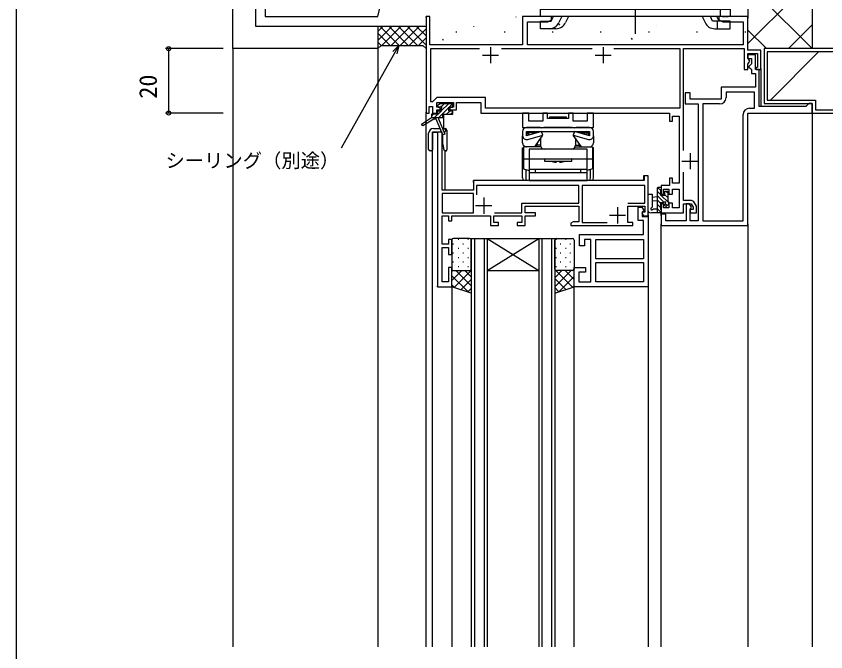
# Model space of a CAD drawing. Units: millimetres, scale not verified. Extents: x -437 to 438, y -344 to 341.
# Drawn here: x -436.8 to -185.3, y -24.5 to 173.1 of the extents above; entities that cross this region are included whole.
import ezdxf
from ezdxf.enums import TextEntityAlignment as Align

# ---------------------------------------------------------------- set-up
doc = ezdxf.new("R2010")
doc.units = ezdxf.units.MM
doc.header["$LTSCALE"] = 2
for name, color, linetype in [('0-2_YKK_11', 7, 'Continuous'), ('0-4_YKK_12', 2, 'Continuous'), ('0-5_YKK_13', 4, 'Continuous'), ('0-7_YKK_D', 6, 'Continuous'), ('0-8_YKK_ZWAK', 7, 'Continuous'), ('0-9_YSS_K', 3, 'Continuous')]:
    doc.layers.add(name, color=color, linetype=linetype)
doc.styles.add('ＭＳ ゴシック', font='')
doc.styles.get('ＭＳ ゴシック').set_extended_font_data('MS Gothic')

msp = doc.modelspace()

# ---------------------------------------------------------------- linework, layer by layer
at = {"layer": '0-2_YKK_11'}
for p, q in [((-289.451, 163.513), (-289.451, 158.513)), ((-254.451, 163.513), (-254.451, 158.513)), ((-291.951, 161.013), (-286.951, 161.013)), ((-286.068, 163.013), (-257.833, 163.013)), ((-256.951, 161.013), (-251.951, 161.013)), ((-218.251, 145.813), (-223.451, 145.813)), ((-227.451, 130.513), (-227.451, 125.513)), ((-229.951, 128.013), (-224.951, 128.013)), ((-291.551, 116.713), (-291.551, 111.713)), ((-294.051, 114.213), (-289.051, 114.213)), ((-249.951, 113.713), (-249.951, 108.713)), ((-252.451, 111.213), (-247.451, 111.213))]:
    msp.add_line(p, q, dxfattribs=at)
for points in [[(-308.251, 173.013), (-309.451, 173.013), (-309.451, 143.013), (-308.451, 143.013), (-308.451, 145.013), (-307.451, 145.013), (-307.451, 143.013), (-306.151, 143.013), (-306.151, 144.013), (-305.051, 144.013), (-305.051, 144.813), (-306.151, 144.813), (-306.151, 146.313), (-300.951, 146.313), (-300.951, 144.813), (-302.051, 144.813), (-302.051, 144.013), (-299.951, 144.013), (-299.951, 146.313), (-292.451, 146.313), (-292.451, 143.013), (-233.851, 143.013), (-233.851, 140.513), (-232.851, 140.513), (-232.851, 142.013), (-230.851, 142.013), (-230.851, 121.213), (-232.851, 121.213), (-232.851, 122.713), (-233.851, 122.713), (-233.851, 120.513), (-236.451, 120.513), (-236.451, 117.813), (-235.651, 117.813), (-235.651, 119.313), (-234.051, 119.313), (-234.051, 117.813), (-232.851, 117.813), (-232.851, 119.313), (-230.851, 119.313)], [(-229.451, 131.396), (-229.451, 163.013), (-210.651, 163.013), (-210.651, 156.513), (-209.451, 156.513), (-209.451, 158.194), (-208.891, 159.163), (-209.151, 159.613), (-209.451, 159.913), (-209.451, 161.513), (-206.451, 161.513), (-206.451, 157.275), (-206.991, 156.963), (-206.87, 156.513), (-205.451, 156.513), (-205.451, 162.513), (-209.451, 162.513), (-209.451, 173.013), (-215.493, 173.013), (-215.676, 172.893), (-216.226, 172.893), (-216.409, 173.013), (-216.493, 173.013), (-216.676, 172.893), (-217.226, 172.893), (-217.409, 173.013), (-218.451, 173.013), (-218.451, 172.013), (-217.238, 171.313), (-210.951, 171.313), (-210.951, 164.213), (-277.951, 164.213), (-277.951, 171.313), (-271.663, 171.313), (-270.451, 172.013), (-270.451, 173.013), (-279.451, 173.013), (-279.451, 164.213), (-308.251, 164.213), (-308.251, 173.013)], [(-251.068, 163.013), (-230.651, 163.013), (-230.651, 144.513), (-290.951, 144.513), (-290.951, 147.813), (-306.151, 147.813), (-307.151, 146.813), (-307.451, 146.513), (-307.951, 146.513), (-307.951, 163.013), (-292.833, 163.013)], [(-224.951, 145.813), (-224.951, 109.513), (-227.451, 109.513), (-227.451, 113.018), (-227.201, 113.313), (-226.991, 113.759), (-227.6, 114.813), (-228.651, 114.813), (-228.651, 109.513), (-234.951, 109.513), (-234.951, 111.513), (-236.451, 111.513), (-236.451, 108.013), (-209.451, 108.013), (-209.451, 143.013), (-189.451, 143.013), (-189.451, 146.013), (-190.451, 146.013), (-190.951, 145.513), (-191.451, 145.013), (-205.951, 145.013), (-205.951, 156.513), (-207.151, 156.513), (-207.151, 161.113), (-209.451, 161.113), (-209.451, 159.913), (-208.351, 159.913), (-208.351, 158.313), (-208.651, 158.013), (-209.151, 157.513), (-209.151, 157.313), (-208.651, 156.813), (-208.351, 156.513), (-208.351, 155.313), (-207.151, 155.313), (-207.151, 151.013), (-217.751, 151.013), (-217.751, 147.313), (-227.451, 147.313), (-227.451, 149.313)], [(-227.451, 149.313), (-228.951, 149.313), (-228.951, 145.813), (-224.951, 145.813)], [(-208.951, 144.513), (-207.451, 144.513), (-207.451, 149.513), (-216.251, 149.513), (-216.251, 147.813)], [(-223.451, 145.813), (-223.451, 109.513), (-210.951, 109.513), (-210.951, 142.513)], [(-241.651, 122.013), (-294.751, 122.013), (-294.751, 119.013), (-304.451, 119.013), (-304.451, 137.013), (-305.951, 137.013), (-305.951, 89.013), (-301.451, 89.013), (-301.451, 95.013), (-302.451, 95.013), (-302.451, 90.513), (-304.451, 90.513), (-304.451, 101.213), (-302.451, 101.213), (-302.451, 99.013), (-301.451, 99.013), (-301.451, 103.713), (-302.451, 103.713), (-302.451, 102.213), (-304.451, 102.213), (-304.451, 111.013), (-302.451, 111.013), (-302.451, 109.513), (-301.451, 109.513), (-301.451, 111.013), (-289.451, 111.013), (-289.451, 108.013), (-286.951, 108.013), (-286.951, 109.013), (-288.451, 109.013), (-288.451, 111.013), (-279.651, 111.013), (-279.651, 109.013), (-281.151, 109.013), (-281.151, 108.013), (-278.651, 108.013), (-278.651, 111.013), (-275.451, 111.013), (-275.451, 112.013), (-278.651, 112.013)], [(-278.651, 112.013), (-278.651, 114.013), (-261.951, 114.013), (-261.951, 109.213), (-263.758, 109.213), (-264.451, 108.813), (-264.451, 108.013), (-245.251, 108.013), (-245.251, 109.013), (-246.751, 109.013), (-246.751, 114.013), (-241.451, 114.013), (-241.451, 112.213), (-242.178, 112.213), (-242.374, 111.873), (-241.878, 111.013), (-240.451, 111.013), (-240.451, 123.513), (-241.651, 123.513), (-241.651, 122.013)], [(-227.356, 115.813), (-229.451, 115.813), (-229.451, 124.631)], [(-288.215, 112.013), (-279.651, 112.013), (-279.651, 115.013), (-261.951, 115.013), (-261.951, 120.513), (-293.751, 120.513), (-293.751, 117.55)], [(-246.751, 115.013), (-241.451, 115.013), (-241.451, 120.513), (-260.951, 120.513), (-260.951, 109.013), (-253.237, 109.013)], [(-230.851, 119.313), (-230.851, 113.513), (-232.851, 113.513), (-232.851, 115.013), (-234.051, 115.013), (-234.051, 113.513), (-235.651, 113.513), (-235.651, 114.813), (-236.451, 114.813), (-236.451, 112.013), (-229.451, 112.013), (-229.451, 114.813), (-227.067, 114.813), (-226.451, 113.745), (-226.451, 113.013), (-227.451, 113.013), (-227.451, 112.013), (-225.451, 112.013), (-225.451, 114.013), (-226.057, 115.063)]]:
    msp.add_lwpolyline(points, dxfattribs=at)
for points in [[(-294.751, 118.013), (-304.451, 118.013), (-304.451, 112.013), (-294.751, 112.013)], [(-240.451, 89.013), (-263.451, 89.013), (-263.451, 95.013), (-259.951, 95.013), (-259.951, 93.513), (-261.951, 93.513), (-261.951, 90.513), (-258.251, 90.513), (-258.251, 103.713), (-260.251, 103.713), (-260.251, 101.713), (-261.751, 101.713), (-261.751, 105.213), (-241.951, 105.213), (-241.951, 109.613), (-243.551, 109.613), (-243.551, 113.713), (-242.404, 113.713), (-241.741, 112.566), (-242.351, 112.213), (-242.351, 110.813), (-240.451, 110.813)], [(-241.951, 97.713), (-256.751, 97.713), (-256.751, 103.713), (-241.951, 103.713)], [(-241.951, 90.513), (-256.751, 90.513), (-256.751, 96.513), (-241.951, 96.513)]]:
    msp.add_lwpolyline(points, close=True, dxfattribs=at)
for centre, radius, start, end in [((-218.251, 147.813), 2, 270.00001, 359.99999), ((-208.951, 142.513), 2, 90.00001, 179.99999), ((-227.356, 114.313), 1.5, 29.99999, 90.00001)]:
    msp.add_arc(centre, radius, start, end, dxfattribs=at)
at = {"layer": '0-4_YKK_12'}
for p, q in [((-205.451, 156.813), (-205.451, 145.013)), ((-309.451, -22.987), (-309.451, 143.313)), ((-303.951, 138.213), (-303.951, 142.613)), ((-274.05, 138.513), (-278.251, 138.513)), ((-264.05, 138.513), (-272.852, 138.513)), ((-258.651, 138.513), (-262.852, 138.513)), ((-307.451, 137.013), (-305.651, 137.013)), ((-307.451, -22.987), (-307.451, 137.013)), ((-304.554, 137.013), (-304.751, 137.013)), ((-279.451, 137.313), (-279.451, 135.943)), ((-279.451, 133.713), (-279.451, 135.943)), ((-278.101, 137.171), (-278.101, 136.098)), ((-275.302, 136.813), (-277.501, 136.813)), ((-275.701, 132.513), (-273.201, 136.174)), ((-273.901, 137.313), (-273.901, 137.22)), ((-261.201, 132.513), (-263.701, 136.174)), ((-263.001, 137.313), (-263.001, 137.22)), ((-261.599, 136.813), (-259.401, 136.813)), ((-258.801, 136.098), (-258.801, 137.171)), ((-257.451, 135.943), (-257.451, 137.313)), ((-257.451, 135.943), (-257.451, 133.713)), ((-303.651, 131.213), (-303.651, 119.013)), ((-277.451, 128.713), (-279.151, 128.713)), ((-277.451, 128.813), (-259.451, 128.813)), ((-257.751, 128.713), (-259.451, 128.713)), ((-269.001, 127.713), (-268.701, 128.013)), ((-268.201, 128.013), (-267.901, 127.713)), ((-278.501, 125.439), (-278.501, 122.813)), ((-277.451, 124.513), (-259.451, 124.513)), ((-275.451, 124.513), (-275.451, 125.513)), ((-261.451, 125.513), (-261.451, 124.513)), ((-258.401, 122.813), (-258.401, 125.439)), ((-294.251, 122.013), (-294.751, 122.013)), ((-294.751, 121.513), (-294.751, 122.013)), ((-240.251, 112.013), (-240.451, 112.013)), ((-240.451, 111.313), (-240.451, 110.313)), ((-236.751, 112.013), (-236.451, 112.013)), ((-236.451, 111.013), (-236.451, 112.013)), ((-236.451, -22.987), (-236.451, 108.513)), ((-209.451, 108.513), (-209.451, -22.987)), ((-236.451, 108.013), (-235.951, 108.013)), ((-209.951, 108.013), (-209.451, 108.013)), ((-295.451, 104.013), (-295.451, -22.987)), ((-294.451, 104.013), (-294.451, -22.987)), ((-291.451, 104.013), (-291.451, -22.987)), ((-290.451, 104.013), (-290.451, -22.987)), ((-290.451, 94.013), (-274.451, 104.013)), ((-290.451, 104.013), (-274.451, 94.013)), ((-274.451, 104.013), (-274.451, -22.987)), ((-273.451, 104.013), (-273.451, -22.987)), ((-270.451, 104.013), (-270.451, -22.987)), ((-290.451, 94.013), (-274.451, 94.013)), ((-305.951, 89.013), (-305.951, 89.313)), ((-305.951, 89.013), (-305.651, 89.013)), ((-263.451, -22.987), (-263.451, 89.513)), ((-240.451, 89.513), (-240.451, -22.987))]:
    msp.add_line(p, q, dxfattribs=at)
for points in [[(-309.451, 172.713), (-309.451, 173.013), (-309.151, 173.013)], [(-189.951, 143.013), (-189.451, 143.013), (-189.451, -22.987)], [(-277.875, 134.804), (-273.201, 136.174), (-273.577, 137.313), (-278.251, 135.959), (-278.251, 137.313), (-258.651, 137.313), (-258.651, 135.959), (-263.325, 137.313), (-263.701, 136.174), (-259.027, 134.804)], [(-278.001, 136.062), (-278.001, 136.613), (-277.301, 137.313)], [(-277.501, 136.191), (-277.501, 136.813), (-277.796, 137.108)], [(-258.901, 136.062), (-258.901, 136.613), (-259.601, 137.313)], [(-259.401, 136.176), (-259.401, 136.813), (-259.106, 137.108)], [(-274.951, 133.612), (-274.951, 133.013), (-275.451, 132.513), (-275.451, 132.879)], [(-273.901, 135.149), (-273.901, 133.013), (-274.951, 133.013)], [(-263.001, 135.149), (-263.001, 133.013), (-261.951, 133.013)], [(-261.951, 133.612), (-261.951, 133.013), (-261.451, 132.513), (-261.451, 132.879)], [(-279.451, 122.813), (-279.451, 132.213), (-279.151, 132.213)], [(-273.792, 132.513), (-279.151, 132.513), (-279.151, 125.613), (-277.451, 125.158)], [(-263.11, 132.513), (-257.751, 132.513), (-257.751, 125.613), (-259.451, 125.158)], [(-257.451, 122.813), (-257.451, 132.213), (-257.751, 132.213)], [(-272.501, 128.813), (-272.701, 128.613), (-272.701, 128.013), (-264.201, 128.013), (-264.201, 128.613), (-264.401, 128.813)], [(-277.451, 125.513), (-277.451, 122.013), (-259.451, 122.013), (-259.451, 125.513)], [(-241.351, 123.513), (-241.951, 123.513), (-241.951, 122.013)], [(-240.451, 123.213), (-240.451, 123.513), (-240.751, 123.513)], [(-295.451, 104.013), (-269.451, 104.013), (-269.451, -22.987)], [(-301.951, 89.013), (-301.451, 89.013), (-301.451, -22.987)]]:
    msp.add_lwpolyline(points, dxfattribs=at)
for points in [[(-279.451, 138.513), (-257.451, 138.513), (-257.451, 143.013), (-259.381, 143.013), (-259.381, 140.443), (-263.701, 140.443), (-263.701, 143.013), (-265.201, 143.013), (-265.201, 141.313), (-271.701, 141.313), (-271.701, 143.013), (-273.201, 143.013), (-273.201, 140.443), (-277.521, 140.443), (-277.521, 143.013), (-279.451, 143.013)], [(-265.951, 141.313), (-270.951, 141.313), (-270.951, 141.813), (-265.951, 141.813)], [(-277.451, 125.513), (-259.451, 125.513), (-259.451, 131.813), (-277.451, 131.813)]]:
    msp.add_lwpolyline(points, close=True, dxfattribs=at)
for centre, radius, start, end in [((-278.251, 137.313), 1.2, 90, 179.99998), ((-273.451, 141.043), 2.6, 256.67462, 283.32536), ((-263.451, 141.043), 2.6, 256.67462, 283.32536), ((-258.651, 137.313), 1.2, 0, 90), ((-278.251, 135.943), 1.2, 179.99998, 288.2568), ((-258.651, 135.943), 1.2, 251.74318, 0), ((-278.251, 133.713), 1.2, 179.99998, 270.00002), ((-258.651, 133.713), 1.2, 270.00002, 0), ((-272.701, 133.013), 1.2, 179.99998, 270.00002), ((-264.201, 133.013), 1.2, 270.00002, 0), ((-268.451, 135.516), 7.823, 253.55533, 265.96393), ((-268.451, 135.516), 7.823, 274.03605, 286.44465), ((-277.451, 122.813), 2, 179.99998, 203.57817), ((-276.501, 122.813), 2, 179.99998, 203.57817), ((-260.401, 122.813), 2, 336.42181, 0), ((-259.451, 122.813), 2, 336.42181, 0)]:
    msp.add_arc(centre, radius, start, end, dxfattribs=at)
at = {"layer": '0-5_YKK_13'}
for p, q in [((-244.451, 187.094), (-244.451, 167.642)), ((-218.126, 175.313), (-218.126, 173.013)), ((-267.29, 173.013), (-268.195, 171.102)), ((-265.245, 173.013), (-266.128, 171.119)), ((-223.657, 173.013), (-222.773, 171.119)), ((-218.357, 171.513), (-219.067, 173.013)), ((-219.008, 171.513), (-219.008, 169.213)), ((-269.119, 169.213), (-271.657, 169.213)), ((-302.489, 145.913), (-304.751, 143.652)), ((-303.836, 145.913), (-304.693, 145.057)), ((-304.789, 143.613), (-306.789, 141.613)), ((-302.351, 144.705), (-305.442, 141.613)), ((-302.095, 143.613), (-303.095, 142.613)), ((-301.234, 145.821), (-302.242, 144.813)), ((-307.136, 142.613), (-307.751, 141.999)), ((-301.151, 143.211), (-301.748, 142.613)), ((-308.651, 131.713), (-308.651, 136.713)), ((-304.576, 137.064), (-307.451, 137.013)), ((-307.151, 138.213), (-305.078, 138.213)), ((-304.353, 138.213), (-303.951, 138.213)), ((-304.251, 133.213), (-304.251, 136.317)), ((-303.951, 138.213), (-303.551, 138.213)), ((-303.903, 137.075), (-303.746, 137.078)), ((-303.451, 137.713), (-303.451, 137.378)), ((-303.051, 137.713), (-303.051, 132.213)), ((-307.751, 131.213), (-308.151, 131.213)), ((-304.251, 133.213), (-304.001, 132.213)), ((-303.051, 132.213), (-303.051, 131.513)), ((-237.651, 119.613), (-237.651, 112.013)), ((-236.651, 117.665), (-237.651, 118.665)), ((-236.51, 118.871), (-237.508, 119.869)), ((-234.157, 117.865), (-235.001, 118.709)), ((-234.451, 118.713), (-234.151, 118.413)), ((-235.518, 115.185), (-237.651, 117.318)), ((-236.651, 114.971), (-237.651, 115.971)), ((-234.151, 115.165), (-236.499, 117.513)), ((-234.351, 116.712), (-235.251, 117.612)), ((-236.651, 113.624), (-237.651, 114.624)), ((-236.509, 112.135), (-237.651, 113.277)), ((-236.651, 115.113), (-236.651, 113.113)), ((-234.586, 114.253), (-235.18, 114.847)), ((-234.351, 115.613), (-234.151, 115.413)), ((-301.451, 103.513), (-301.451, 94.513)), ((-295.951, 104.013), (-300.951, 104.013)), ((-299.481, 103.783), (-299.281, 103.783)), ((-296.451, 103.783), (-296.251, 103.783)), ((-295.451, 94.513), (-295.451, 103.513)), ((-269.451, 94.513), (-269.451, 103.513)), ((-269.181, 103.783), (-268.981, 103.783)), ((-268.951, 104.013), (-263.951, 104.013)), ((-266.151, 103.783), (-265.951, 103.783)), ((-263.451, 103.513), (-263.451, 94.513)), ((-301.096, 102.368), (-300.896, 102.368)), ((-299.481, 100.953), (-299.281, 100.953)), ((-298.066, 102.368), (-297.866, 102.368)), ((-296.451, 100.953), (-296.251, 100.953)), ((-269.181, 100.953), (-268.981, 100.953)), ((-267.766, 102.368), (-267.566, 102.368)), ((-266.151, 100.953), (-265.951, 100.953)), ((-264.736, 102.368), (-264.536, 102.368)), ((-301.096, 99.538), (-300.896, 99.538)), ((-299.481, 98.123), (-299.281, 98.123)), ((-298.066, 99.538), (-297.866, 99.538)), ((-296.451, 98.123), (-296.251, 98.123)), ((-269.181, 98.123), (-268.981, 98.123)), ((-267.766, 99.538), (-267.566, 99.538)), ((-266.151, 98.123), (-265.951, 98.123)), ((-264.736, 99.538), (-264.536, 99.538)), ((-301.096, 96.708), (-300.896, 96.708)), ((-298.066, 96.708), (-297.866, 96.708)), ((-267.766, 96.708), (-267.566, 96.708)), ((-264.736, 96.708), (-264.536, 96.708)), ((-301.451, 89.013), (-301.451, 94.513)), ((-301.451, 93.754), (-301.15, 94.055)), ((-301.451, 90.925), (-298.362, 94.013)), ((-300.951, 94.013), (-295.951, 94.013)), ((-300.763, 88.784), (-295.451, 94.097)), ((-295.451, 89.268), (-300.196, 94.013)), ((-299.481, 95.293), (-299.281, 95.293)), ((-295.451, 92.097), (-297.368, 94.013)), ((-296.451, 95.293), (-296.251, 95.293)), ((-269.425, 94.355), (-269.451, 94.381)), ((-269.451, 91.812), (-267.25, 94.013)), ((-269.451, 88.984), (-264.421, 94.013)), ((-269.181, 95.293), (-268.981, 95.293)), ((-263.925, 88.855), (-269.109, 94.039)), ((-263.951, 94.013), (-268.951, 94.013)), ((-263.451, 91.209), (-266.255, 94.013)), ((-266.151, 95.293), (-265.951, 95.293)), ((-263.451, 94.038), (-263.585, 94.172)), ((-263.451, 89.013), (-263.451, 94.513)), ((-296.311, 87.3), (-301.451, 92.44)), ((-298.642, 88.077), (-295.451, 91.268)), ((-266.046, 88.148), (-269.451, 91.553)), ((-268.164, 87.442), (-263.451, 92.156)), ((-300.554, 88.714), (-301.451, 89.611)), ((-296.521, 87.37), (-295.451, 88.44)), ((-268.168, 87.441), (-269.451, 88.724)), ((-263.921, 88.857), (-263.451, 89.327))]:
    msp.add_line(p, q, dxfattribs=at)
msp.add_lwpolyline([(-214.951, 173.013), (-273.951, 173.013), (-273.951, 175.313), (-214.951, 175.313)], close=True, dxfattribs=at)
for points in [[(-271.178, 169.213), (-273.951, 169.213), (-273.951, 171.513), (-270.545, 171.513), (-269.835, 173.013)], [(-219.783, 169.213), (-217.245, 169.213), (-214.951, 169.213), (-214.951, 171.513), (-220.42, 171.513), (-221.119, 173.013)], [(-304.221, 136.248), (-306.342, 141.113), (-307.081, 141.113), (-310.502, 139.053), (-310.823, 139.559), (-307.751, 141.613), (-304.251, 141.613), (-304.251, 142.613), (-301.151, 142.613), (-301.151, 143.613), (-302.351, 143.613), (-302.351, 144.813), (-301.151, 144.813), (-301.151, 145.913), (-305.175, 145.913), (-305.887, 145.201), (-305.727, 144.813), (-305.212, 144.813), (-304.96, 144.95)], [(-304.614, 144.604), (-304.751, 144.352), (-304.751, 143.613), (-305.851, 143.613), (-305.851, 142.613), (-307.751, 142.613), (-307.751, 141.613)], [(-305.551, 141.613), (-305.551, 141.241), (-303.667, 136.478), (-304.221, 136.248)], [(-307.451, 137.013), (-307.451, 131.713), (-307.451, 131.513)], [(-303.351, 131.213), (-303.751, 131.213), (-304.001, 132.213)], [(-237.651, 119.613), (-237.351, 119.913), (-236.451, 119.913), (-236.451, 119.013), (-236.651, 118.813), (-236.651, 117.513), (-235.251, 117.513), (-235.251, 118.713), (-234.451, 118.713)], [(-234.151, 118.413), (-234.151, 117.913), (-234.351, 117.713), (-234.351, 115.613)], [(-236.651, 113.113), (-236.451, 112.913), (-236.451, 112.013), (-239.431, 112.013), (-239.691, 111.863), (-240.246, 112.068), (-240.346, 112.351), (-240.451, 112.579), (-240.451, 117.741), (-239.251, 117.741), (-239.248, 113.78), (-239.449, 113.497)], [(-237.651, 116.913), (-239.251, 116.771), (-239.251, 115.856), (-237.651, 115.713)], [(-239.091, 113.063), (-238.831, 113.213), (-237.651, 113.213)], [(-235.46, 115.25), (-235.712, 115.113), (-236.651, 115.113)], [(-234.151, 115.413), (-234.151, 114.689), (-234.88, 113.96), (-235.251, 114.113), (-235.251, 114.652), (-235.114, 114.904)], [(-295.451, 94.513), (-295.451, 87.013), (-301.451, 89.013)], [(-269.451, 94.513), (-269.451, 87.013), (-263.451, 89.013)]]:
    msp.add_lwpolyline(points, dxfattribs=at)
for centre, radius, start, end in [((-271.178, 172.513), 3.3, 270, 334.66912), ((-269.119, 172.513), 3.3, 270, 335), ((-219.783, 172.513), 3.3, 205, 270), ((-304.751, 144.813), 0.25, 303.05571, 146.94425), ((-307.151, 136.713), 1.5, 90, 180), ((-303.951, 137.713), 0.5, 0, 90), ((-303.751, 137.378), 0.3, 271, 0), ((-303.551, 137.713), 0.5, 0, 90), ((-308.151, 131.713), 0.5, 180, 270), ((-307.751, 131.513), 0.3, 270, 0), ((-303.351, 131.513), 0.3, 270, 0), ((-239.351, 113.213), 0.3, 109.18973, 329.99999), ((-235.251, 115.113), 0.25, 303.05573, 146.94427), ((-300.951, 103.513), 0.5, 90, 180), ((-295.951, 103.513), 0.5, 0, 90), ((-268.951, 103.513), 0.5, 90, 180), ((-263.951, 103.513), 0.5, 0, 90), ((-300.951, 94.513), 0.5, 180, 270), ((-295.951, 94.513), 0.5, 270, 0), ((-268.951, 94.513), 0.5, 180, 270), ((-263.951, 94.513), 0.5, 270, 0)]:
    msp.add_arc(centre, radius, start, end, dxfattribs=at)
at = {"layer": '0-7_YKK_D'}
for p, q in [((-372.451, 163.013), (-390.451, 163.013)), ((-389.451, 163.013), (-389.451, 143.013)), ((-372.451, 143.013), (-390.451, 143.013))]:
    msp.add_line(p, q, dxfattribs=at)
for points in [[(-317.91, 164.013), (-319.159, 161.79), (-335.822, 132.11)], [(-319.754, 162.124), (-317.91, 164.013), (-318.563, 161.455)]]:
    msp.add_lwpolyline(points, dxfattribs=at)
for centre in [(-389.451, 163.013), (-389.451, 143.013)]:
    msp.add_circle(centre, 0.637, dxfattribs=at)
at = {"layer": '0-8_YKK_ZWAK'}
msp.add_line((-436.8, 306.3), (-436.8, -343.7), dxfattribs=at)
at = {"layer": '0-9_YSS_K'}
for p, q in [((-189.451, 256.3), (-189.451, 163.013)), ((-209.451, 203.013), (-209.451, 172.513)), ((-209.451, 164.575), (-189.451, 184.575)), ((-189.526, 163.013), (-209.451, 182.938)), ((-281.54, 172.872), (-281.523, 172.825)), ((-324.451, 170.013), (-309.451, 170.013)), ((-324.451, 168.369), (-322.806, 170.013)), ((-324.451, 165.541), (-319.978, 170.013)), ((-317.805, 164.013), (-323.805, 170.013)), ((-323.15, 164.013), (-317.15, 170.013)), ((-314.977, 164.013), (-320.977, 170.013)), ((-320.321, 164.013), (-314.321, 170.013)), ((-312.148, 164.013), (-318.148, 170.013)), ((-317.493, 164.013), (-311.493, 170.013)), ((-309.451, 164.144), (-315.32, 170.013)), ((-314.664, 164.013), (-309.451, 169.227)), ((-309.451, 166.973), (-312.491, 170.013)), ((-309.451, 169.801), (-309.663, 170.013)), ((-294.684, 169.878), (-294.667, 169.83)), ((-268.263, 170.713), (-267.987, 170.296)), ((-238.001, 170.261), (-237.984, 170.214)), ((-203.668, 163.013), (-209.451, 168.796)), ((-196.87, 163.013), (-189.451, 170.433)), ((-320.634, 164.013), (-324.451, 167.831)), ((-311.836, 164.013), (-309.451, 166.398)), ((-304.395, 166.111), (-304.119, 165.694)), ((-300.062, 168.335), (-300.062, 168.085)), ((-285.112, 168.335), (-285.112, 168.085)), ((-270.162, 168.335), (-270.162, 168.085)), ((-255.212, 168.335), (-255.212, 168.085)), ((-245.747, 166.291), (-245.471, 165.874)), ((-240.262, 168.335), (-240.262, 168.085)), ((-225.312, 168.335), (-225.312, 168.085)), ((-210.362, 168.335), (-210.362, 168.085)), ((-323.456, 164.008), (-324.451, 165.002)), ((-323.451, 164.013), (-324.451, 163.013)), ((-323.451, 164.013), (-310.453, 164.013)), ((-310.453, 164.013), (-309.453, 163.013)), ((-309.73, 163.291), (-309.451, 163.57)), ((-250.477, 165.381), (-250.461, 165.334)), ((-369.451, 163.013), (-369.451, -22.987)), ((-324.451, 163.013), (-324.451, -22.987)), ((-202.483, 147.013), (-187.483, 162.013))]:
    msp.add_line(p, q, dxfattribs=at)
msp.add_lwpolyline([(-359.451, 256.3), (-359.451, 173.013), (-324.451, 173.013), (-316.951, 203.013), (-209.451, 203.013), (-209.451, 256.3)], dxfattribs=at)
for points in [[(-362.451, 170.013), (-324.451, 170.013), (-324.451, 163.013), (-369.451, 163.013), (-369.451, 208.013), (-362.451, 208.013)], [(-204.451, 163.013), (-204.451, 146.013), (-189.451, 146.013), (-189.451, 143.013), (-124.451, 143.013), (-124.451, 163.013), (-134.451, 163.013), (-134.451, 158.013), (-149.451, 158.013), (-149.451, 163.013)], [(-203.451, 162.013), (-203.451, 147.013), (-188.451, 147.013), (-188.451, 144.013), (-125.451, 144.013), (-125.451, 162.013), (-133.451, 162.013), (-133.451, 157.013), (-150.451, 157.013), (-150.451, 162.013)]]:
    msp.add_lwpolyline(points, close=True, dxfattribs=at)

# ---------------------------------------------------------------- texts
at = {"layer": '0-7_YKK_D', "style": 'ＭＳ ゴシック'}
msp.add_text('20', height=5.499, rotation=90, dxfattribs=at).set_placement((-391.451, 147.474), align=Align.BOTTOM_LEFT)
msp.add_text('シーリング（別途）', height=4.399, dxfattribs=at).set_placement((-390.409, 124.712), align=Align.BOTTOM_LEFT)

doc.saveas('drawing.dxf')
